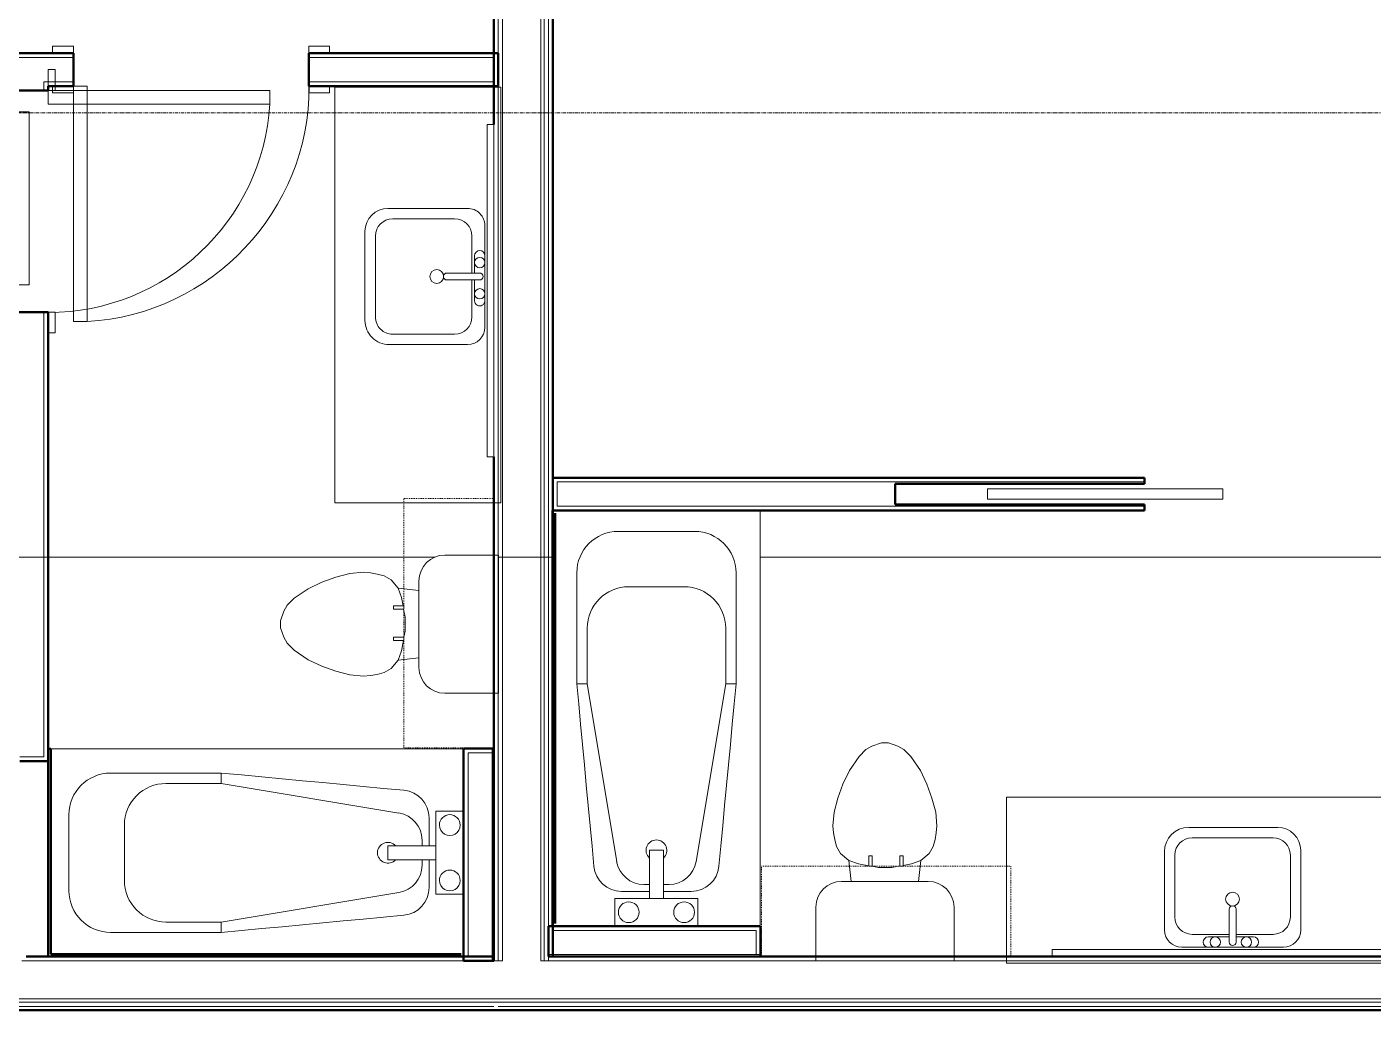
# Model space of a CAD drawing. Header units: inches. Extents: x -4218 to -1830, y 9767 to 12426.
# Drawn here: x -3410.4 to -3216, y 11717.6 to 11859.6 of the extents above; entities that cross this region are included whole.
import ezdxf

# ---------------------------------------------------------------- set-up
doc = ezdxf.new("R2010")
doc.units = ezdxf.units.IN
doc.header["$MEASUREMENT"] = 0
doc.linetypes.add('Dash', pattern=[0.25, 0.125, -0.125])
doc.linetypes.add('Grid Line 1_2_', pattern=[0.875, 0.5, -0.125, 0.125, -0.125])
for name, color, linetype, lineweight in [('0-1', 7, 'Continuous', 5), ('0-2', 252, 'Continuous', 9), ('A-DOOR-1', 10, 'Continuous', 9), ('A-DOOR-2', 50, 'Continuous', 20), ('A-DOOR-FRAM-1', 50, 'Continuous', 20), ('A-FLOR-4', 192, 'Continuous', 9), ('A-WALL-1', 7, 'Continuous', 50), ('A-WALL-2', 250, 'Continuous', 13), ('A-WALL-3', 253, 'Continuous', 9), ('A-WALL-4', 252, 'Continuous', 9), ('I-WALL-1', 7, 'Continuous', 50), ('P-SANR-FIXT-1', 10, 'Continuous', 9), ('P-SANR-FIXT-2', 253, 'Continuous', 9), ('P-SANR-FIXT-3', 252, 'Continuous', 9), ('P-SANR-FIXT-4', 254, 'Continuous', 9), ('Q-CASE-2', 252, 'Continuous', 9), ('Q-CASE-3', 10, 'Continuous', 9), ('Q-CASE-4', 10, 'Dash', 9), ('Q-CASE-5', 254, 'Continuous', 9), ('S-GRID-1', 1, 'Grid Line 1_2_', 9)]:
    doc.layers.add(name, color=color, linetype=linetype, lineweight=lineweight)

# ---------------------------------------------------------------- blocks, each defined once
blk = doc.blocks.new('Stacked Washer and Dryer - 26_x25_ - Private-1372850-BACKGROUND - 2ND FLOOR')
at = {"layer": 'P-SANR-FIXT-1'}
for p, q in [((0, 12.5), (26, 12.5)), ((0, 12.5), (0, -12.5)), ((16.90625, -12.5), (16.90625, 12.5)), ((26, 12.5), (26, -12.5)), ((22.09375, 8.75), (16.90625, 8.75)), ((22.09375, -8.75), (22.09375, 8.75)), ((16.90625, -8.75), (22.09375, -8.75)), ((26, -12.5), (0, -12.5))]:
    blk.add_line(p, q, dxfattribs=at)
blk = doc.blocks.new('SWING - SINGLE - FLUSH - 2-10 x 6-8 - PRIVACY-3199407-BACKGROUND - 2ND FLOOR')
at = {"layer": 'A-DOOR-1'}
blk.add_arc((17, 2.37), 34.07, 93.3657, 180, dxfattribs=at)
at = {"layer": 'A-DOOR-2'}
for p, q in [((15, 2.37), (15, 36.38)), ((17, 36.38), (15, 36.38)), ((17, 2.37), (17, 36.38)), ((17, 2.37), (15, 2.37))]:
    blk.add_line(p, q, dxfattribs=at)
at = {"layer": 'A-DOOR-FRAM-1'}
for p, q in [((-17, 3.37), (-20, 3.37)), ((-20, 3.37), (-20, 2.37)), ((-20, 2.37), (-17, 2.37)), ((-17, 2.37), (-17, 3.37)), ((20, 3.37), (17, 3.37)), ((17, 3.37), (17, 2.37)), ((17, 2.37), (20, 2.37)), ((20, 2.37), (20, 3.37)), ((-17, -2.38), (-20, -2.38)), ((-20, -2.38), (-20, -3.38)), ((-20, -3.38), (-17, -3.38)), ((-17, -3.38), (-17, -2.38)), ((20, -2.38), (17, -2.38)), ((17, -2.38), (17, -3.38)), ((17, -3.38), (20, -3.38)), ((20, -3.38), (20, -2.38))]:
    blk.add_line(p, q, dxfattribs=at)
blk = doc.blocks.new('SWING - SINGLE - FLUSH - 2-8 x 6-8 - PASSAGE-3199418-BACKGROUND - 2ND FLOOR')
at = {"layer": 'A-DOOR-1'}
blk.add_arc((16, -2.38), 32.07, 180, 266.4241, dxfattribs=at)
at = {"layer": 'A-DOOR-2'}
for p, q in [((14, -2.38), (14, -34.38)), ((16, -2.38), (14, -2.38)), ((16, -2.38), (16, -34.38)), ((16, -34.38), (14, -34.38))]:
    blk.add_line(p, q, dxfattribs=at)
at = {"layer": 'A-DOOR-FRAM-1'}
for p, q in [((-19, 2.37), (-19, 3.37)), ((-19, 3.37), (-16, 3.37)), ((-16, 2.37), (-19, 2.37)), ((-16, 3.37), (-16, 2.37)), ((16, 2.37), (16, 3.37)), ((16, 3.37), (19, 3.37)), ((19, 2.37), (16, 2.37)), ((19, 3.37), (19, 2.37)), ((-19, -2.38), (-16, -2.38)), ((-19, -3.38), (-19, -2.38)), ((-16, -3.38), (-19, -3.38)), ((-16, -2.38), (-16, -3.38)), ((16, -2.38), (19, -2.38)), ((16, -3.38), (16, -2.38)), ((19, -3.38), (16, -3.38)), ((19, -2.38), (19, -3.38))]:
    blk.add_line(p, q, dxfattribs=at)
blk = doc.blocks.new('M_Sink Vanity-Square - 500 x 440mm-V55-BACKGROUND - 2ND FLOOR')
at = {"layer": 'P-SANR-FIXT-1'}
for p, q in [((-5.72, 10.23), (7.14, 10.23)), ((-5.22, 8.73), (6.46, 8.73)), ((-9.22, -4.59), (-9.22, 6.73)), ((-7.72, -2.72), (-7.72, 6.23)), ((8.96, 6.23), (8.96, -2.72)), ((10.46, 6.91), (10.46, -4.59)), ((0.12, -6.33), (0.12, -1.59)), ((1.12, -6.33), (1.12, -1.59)), ((0.12, -5.22), (-5.22, -5.22)), ((-2.88, -5.59), (0.12, -5.59)), ((6.46, -5.22), (1.12, -5.22)), ((1.12, -5.59), (3.62, -5.59)), ((7.96, -7.09), (-6.72, -7.09)), ((3.62, -7.09), (-2.88, -7.09))]:
    blk.add_line(p, q, dxfattribs=at)
for centre, radius, start, end in [((-5.72, 6.73), 3.5, 90, 180), ((7.14, 6.91), 3.32, 360, 90), ((-5.22, 6.23), 2.5, 90, 180), ((6.46, 6.23), 2.5, 360, 90), ((0.62, -0.13), 1, 360, 180), ((0.62, -0.13), 1, 180, 0), ((0.62, -1.59), 0.5, 360, 180), ((-5.22, -2.72), 2.5, 180, 270), ((6.46, -2.72), 2.5, 270, 360), ((-6.72, -4.59), 2.5, 180, 270), ((-2.88, -6.34), 0.75, 90, 270), ((-1.88, -6.34), 0.75, 360, 180), ((2.62, -6.34), 0.75, 0, 180), ((3.62, -6.34), 0.75, 270, 90), ((7.96, -4.59), 2.5, 270, 0), ((-1.88, -6.34), 0.75, 180, 0), ((0.62, -6.33), 0.5, 180, 0), ((2.62, -6.34), 0.75, 180, 0)]:
    blk.add_arc(centre, radius, start, end, dxfattribs=at)
blk = doc.blocks.new('Toilet-Domestic-3D - Toilet-Domestic-3D-V129-BACKGROUND - 2ND FLOOR')
at = {"layer": 'P-SANR-FIXT-1'}
for p, q in [((-9.98, 11.75), (-9.98, 18.85)), ((9.98, 18.85), (9.98, 11.75)), ((6.25, 8.02), (-6.25, 8.02)), ((-4.86, 8.02), (-5.21, 5)), ((4.86, 8.02), (5.21, 5)), ((-1, 6), (-2.16, 5.8)), ((1, 6), (-1, 6)), ((1.85, 5.85), (1, 6)), ((-6.4, 4), (-6.97, 3)), ((-5.21, 5), (-6.4, 4)), ((-3.84, 5.5), (-5.21, 5)), ((-2.65, 5.71), (-3.84, 5.5)), ((3.84, 5.5), (2.34, 5.76)), ((5.21, 5), (3.84, 5.5)), ((6.4, 4), (5.21, 5)), ((6.97, 3), (6.4, 4)), ((-7.24, 2), (-7.41, 1)), ((-6.97, 3), (-7.24, 2)), ((7.24, 2), (6.97, 3)), ((7.41, 1), (7.24, 2)), ((-7.41, 1), (-7.5, 0)), ((7.5, 0), (7.41, 1)), ((-7.5, 0), (-7.33, -1.99)), ((7.33, -1.99), (7.5, 0)), ((-7.33, -1.99), (-6.79, -4)), ((6.79, -4), (7.33, -1.99)), ((-6.79, -4), (-6.06, -6)), ((6.06, -6), (6.79, -4)), ((-6.06, -6), (-5.13, -8)), ((5.13, -8), (6.06, -6)), ((-5.13, -8), (-3.74, -10)), ((3.74, -10), (5.13, -8)), ((-3.74, -10), (-2.74, -11)), ((-2.74, -11), (-1.87, -11.5)), ((-1.87, -11.5), (-0.5, -12)), ((0.5, -12), (1.87, -11.5)), ((1.87, -11.5), (2.74, -11)), ((2.74, -11), (3.74, -10)), ((-0.5, -12), (0.5, -12))]:
    blk.add_line(p, q, dxfattribs=at)
for centre, start, end in [((-6.25, 11.75), 180, 270), ((6.25, 11.75), 270, 360)]:
    blk.add_arc(centre, 3.73, start, end, dxfattribs=at)
at = {"layer": 'P-SANR-FIXT-2'}
blk.add_line((-9.98, 19.48), (9.98, 19.48), dxfattribs=at)
at = {"layer": 'P-SANR-FIXT-3'}
for p, q in [((-9.98, 18.85), (-9.98, 19.48)), ((9.98, 19.48), (9.98, 18.85))]:
    blk.add_line(p, q, dxfattribs=at)
blk = doc.blocks.new('Bath Vanity - Bath Vanity 60_-V131-BACKGROUND - 2ND FLOOR')
at = {"layer": 'Q-CASE-2'}
for p, q in [((-29.26, 1), (-29.26, 0)), ((30.74, 0), (30.74, 1)), ((-29.26, 0), (30.74, 0))]:
    blk.add_line(p, q, dxfattribs=at)
at = {"layer": 'Q-CASE-3'}
for p, q in [((30.74, 24), (-29.26, 24)), ((-29.26, 24), (-29.26, 1)), ((30.74, 1), (30.74, 24))]:
    blk.add_line(p, q, dxfattribs=at)
blk = doc.blocks.new('Bath Tub - Maestro - 60_x30_-V143-BACKGROUND - 2ND FLOOR')
at = {"layer": 'P-SANR-FIXT-1'}
for p, q in [((35, 26.5), (51, 26.5)), ((35, 26.5), (35, 25)), ((35, 25), (9.35, 20.74)), ((43, 25), (35, 25)), ((4, 21), (0.37, 21)), ((4, 16), (4, 21)), ((5, 16), (5, 20.04)), ((57, 20.5), (57, 9.5)), ((49, 11), (49, 19)), ((4, 14), (4, 16)), ((4, 16), (10.94, 16)), ((6, 16.8), (6, 16)), ((10.94, 14), (10.94, 16)), ((4, 9), (4, 14)), ((10.94, 14), (4, 14)), ((5, 9.96), (5, 14)), ((6, 14), (6, 13.2)), ((0.37, 9), (4, 9)), ((9.35, 9.26), (35, 5)), ((35, 3.5), (35, 5)), ((35, 5), (43, 5)), ((51, 3.5), (35, 3.5)), ((0.37, 0), (59.62, 0))]:
    blk.add_line(p, q, dxfattribs=at)
at = {"layer": 'P-SANR-FIXT-1', "flags": 128}
for points in [[(8.63, 24.03), (11.56, 24.3), (14.49, 24.58), (17.42, 24.85), (20.35, 25.13), (23.28, 25.4), (26.21, 25.68), (29.14, 25.95), (32.07, 26.23), (35, 26.5)], [(35, 3.5), (32.07, 3.77), (29.14, 4.05), (26.21, 4.32), (23.28, 4.6), (20.35, 4.87), (17.42, 5.15), (14.49, 5.42), (11.56, 5.7), (8.63, 5.97)]]:
    blk.add_lwpolyline(points, dxfattribs=at)
at = {"layer": 'P-SANR-FIXT-1'}
for centre, radius, start, end in [((51, 20.5), 6, 360, 90), ((9, 20.04), 4, 95.3558, 180), ((43, 19), 6, 360, 90), ((2, 19), 1.5, 360, 180), ((10, 16.8), 4, 99.4223, 180), ((2, 19), 1.5, 180, 360), ((10.94, 15), 1.5, 360, 137.9289), ((10.94, 15), 1.5, 222.0711, 360), ((2, 11), 1.5, 360, 180), ((10, 13.2), 4, 180, 260.5777), ((2, 11), 1.5, 180, 360), ((9, 9.96), 4, 180, 264.6442), ((43, 11), 6, 270, 0), ((51, 9.5), 6, 270, 360)]:
    blk.add_arc(centre, radius, start, end, dxfattribs=at)
at = {"layer": 'P-SANR-FIXT-2'}
for p, q in [((60, 30), (0, 30)), ((0, 29.97), (0, 21)), ((0, 21), (0, 9)), ((0, 9), (0, 0)), ((60, 0), (60, 1.77))]:
    blk.add_line(p, q, dxfattribs=at)
at = {"layer": 'P-SANR-FIXT-3'}
for p, q in [((60, 1.77), (60, 29.97)), ((0.37, 21), (0, 21)), ((0, 9), (0.37, 9)), ((0, 0), (0.37, 0)), ((59.62, 0), (60, 0))]:
    blk.add_line(p, q, dxfattribs=at)
at = {"layer": 'P-SANR-FIXT-4'}
blk.add_line((0, 21), (0, 9), dxfattribs=at)
blk = doc.blocks.new('BATHROOM MIRROR - BATHROOM MIRROR 48_-3123886-BACKGROUND - 2ND FLOOR')
at = {"layer": 'Q-CASE-3'}
for p, q in [((-23.26, -23), (24.74, -23)), ((-23.26, -23), (-23.26, -24)), ((24.74, -24), (24.74, -23)), ((24.74, -24), (-23.26, -24))]:
    blk.add_line(p, q, dxfattribs=at)
at = {"layer": 'Q-CASE-5'}
blk.add_line((21.74, -24), (-20.26, -24), dxfattribs=at)
blk = doc.blocks.new('300 Series Wall Hung Cabinet_326 - 36_-2909953-BACKGROUND - 2ND FLOOR')
at = {"layer": 'Q-CASE-3'}
for p, q in [((-2.01, 14.69), (-2.5, 14.69)), ((-2.5, 14.69), (-2.5, 13.19)), ((-2.01, 13.19), (-2.01, 14.69)), ((2.49, 14.69), (2, 14.69)), ((2, 14.69), (2, 13.19)), ((2.49, 13.19), (2.49, 14.69)), ((-2.01, 13.19), (-2.5, 13.19)), ((2.49, 13.19), (2, 13.19))]:
    blk.add_line(p, q, dxfattribs=at)
at = {"layer": 'Q-CASE-4'}
for p, q in [((-18, 0.19), (-18, 13.19)), ((-18, 13.19), (18, 13.19)), ((18, 13.19), (18, 0.19)), ((18, 0.19), (-18, 0.19))]:
    blk.add_line(p, q, dxfattribs=at)
blk = doc.blocks.new('POCKET - FLUSH - 2-10 x 6-8-2882530-BACKGROUND - 2ND FLOOR')
at = {"layer": 'A-DOOR-2'}
for p, q in [((-39.67, -0.75), (-39.67, 0.75)), ((-39.67, 0.75), (-5.67, 0.75)), ((-5.67, 0.75), (-5.67, -0.75)), ((-5.67, -0.75), (-39.67, -0.75))]:
    blk.add_line(p, q, dxfattribs=at)
blk = doc.blocks.new('Toilet-Domestic-3D - Toilet-Domestic-3D-V166-BACKGROUND - 2ND FLOOR')
at = {"layer": 'P-SANR-FIXT-1'}
for p, q in [((-9.98, 11.75), (-9.98, 18.86)), ((9.98, 18.86), (9.98, 11.75)), ((6.25, 8.02), (-6.25, 8.02)), ((-4.86, 8.02), (-5.21, 5)), ((4.86, 8.02), (5.21, 5)), ((-1, 6), (-2.16, 5.8)), ((1, 6), (-1, 6)), ((1.85, 5.85), (1, 6)), ((-6.4, 4), (-6.97, 3)), ((-5.21, 5), (-6.4, 4)), ((-3.84, 5.5), (-5.21, 5)), ((-2.65, 5.71), (-3.84, 5.5)), ((3.84, 5.5), (2.34, 5.76)), ((5.21, 5), (3.84, 5.5)), ((6.4, 4), (5.21, 5)), ((6.97, 3), (6.4, 4)), ((-7.24, 2), (-7.41, 1)), ((-6.97, 3), (-7.24, 2)), ((7.24, 2), (6.97, 3)), ((7.41, 1), (7.24, 2)), ((-7.41, 1), (-7.5, 0)), ((7.5, 0), (7.41, 1)), ((-7.5, 0), (-7.33, -1.99)), ((7.33, -1.99), (7.5, 0)), ((-7.33, -1.99), (-6.79, -4)), ((6.79, -4), (7.33, -1.99)), ((-6.79, -4), (-6.06, -6)), ((6.06, -6), (6.79, -4)), ((-6.06, -6), (-5.13, -8)), ((5.13, -8), (6.06, -6)), ((-5.13, -8), (-3.74, -10)), ((3.74, -10), (5.13, -8)), ((-3.74, -10), (-2.74, -11)), ((-2.74, -11), (-1.87, -11.5)), ((-1.87, -11.5), (-0.5, -12)), ((0.5, -12), (1.87, -11.5)), ((1.87, -11.5), (2.74, -11)), ((2.74, -11), (3.74, -10)), ((-0.5, -12), (0.5, -12))]:
    blk.add_line(p, q, dxfattribs=at)
for centre, start, end in [((-6.25, 11.75), 180, 270), ((6.25, 11.75), 270, 360)]:
    blk.add_arc(centre, 3.73, start, end, dxfattribs=at)
at = {"layer": 'P-SANR-FIXT-3'}
for p, q in [((-9.98, 19.48), (9.98, 19.48)), ((-9.98, 18.86), (-9.98, 19.48)), ((9.98, 19.48), (9.98, 18.86))]:
    blk.add_line(p, q, dxfattribs=at)
blk = doc.blocks.new('Bath Vanity - Bath Vanity 60_-V167-BACKGROUND - 2ND FLOOR')
at = {"layer": 'Q-CASE-2'}
for p, q in [((-29.26, 1), (-29.26, 0)), ((30.74, 0.37), (30.74, 1)), ((30.74, 0), (30.74, 0.37)), ((-29.26, 0), (30.74, 0))]:
    blk.add_line(p, q, dxfattribs=at)
at = {"layer": 'Q-CASE-3'}
for p, q in [((30.74, 24), (-29.26, 24)), ((-29.26, 24), (-29.26, 1)), ((30.74, 1), (30.74, 24))]:
    blk.add_line(p, q, dxfattribs=at)
blk = doc.blocks.new('Bath Tub - Maestro - 60_x30_-V128-BACKGROUND - 2ND FLOOR')
at = {"layer": 'P-SANR-FIXT-1'}
for p, q in [((35, 26.5), (51, 26.5)), ((35, 26.5), (35, 25)), ((35, 25), (9.35, 20.74)), ((43, 25), (35, 25)), ((4, 21), (0.37, 21)), ((4, 16), (4, 21)), ((5, 16), (5, 20.04)), ((57, 20.5), (57, 9.5)), ((49, 11), (49, 19)), ((4, 14), (4, 16)), ((4, 16), (10.94, 16)), ((6, 16.8), (6, 16)), ((10.94, 14), (10.94, 16)), ((4, 9), (4, 14)), ((10.94, 14), (4, 14)), ((5, 9.96), (5, 14)), ((6, 14), (6, 13.2)), ((0.37, 9), (4, 9)), ((9.35, 9.26), (35, 5)), ((35, 3.5), (35, 5)), ((35, 5), (43, 5)), ((51, 3.5), (35, 3.5)), ((0.37, 0), (59.62, 0))]:
    blk.add_line(p, q, dxfattribs=at)
at = {"layer": 'P-SANR-FIXT-1', "flags": 128}
for points in [[(8.63, 24.03), (11.56, 24.3), (14.49, 24.58), (17.42, 24.85), (20.35, 25.13), (23.28, 25.4), (26.21, 25.68), (29.14, 25.95), (32.07, 26.23), (35, 26.5)], [(35, 3.5), (32.07, 3.77), (29.14, 4.05), (26.21, 4.32), (23.28, 4.6), (20.35, 4.87), (17.42, 5.15), (14.49, 5.42), (11.56, 5.7), (8.63, 5.97)]]:
    blk.add_lwpolyline(points, dxfattribs=at)
at = {"layer": 'P-SANR-FIXT-1'}
for centre, radius, start, end in [((51, 20.5), 6, 360, 90), ((9, 20.04), 4, 95.3558, 180), ((43, 19), 6, 360, 90), ((2, 19), 1.5, 360, 180), ((10, 16.8), 4, 99.4223, 180), ((2, 19), 1.5, 180, 360), ((10.94, 15), 1.5, 360, 137.9289), ((10.94, 15), 1.5, 222.0711, 360), ((2, 11), 1.5, 360, 180), ((10, 13.2), 4, 180, 260.5777), ((2, 11), 1.5, 180, 360), ((9, 9.96), 4, 180, 264.6442), ((43, 11), 6, 270, 0), ((51, 9.5), 6, 270, 360)]:
    blk.add_arc(centre, radius, start, end, dxfattribs=at)
at = {"layer": 'P-SANR-FIXT-2'}
for p, q in [((60, 30), (0, 30)), ((0, 29.97), (0, 21)), ((60, 0), (60, 29.97)), ((0, 21), (0, 9)), ((0, 9), (0, 0))]:
    blk.add_line(p, q, dxfattribs=at)
at = {"layer": 'P-SANR-FIXT-3'}
for p, q in [((0.37, 21), (0, 21)), ((0, 9), (0.37, 9)), ((0, 0), (0.37, 0)), ((59.62, 0), (60, 0))]:
    blk.add_line(p, q, dxfattribs=at)
at = {"layer": 'P-SANR-FIXT-4'}
blk.add_line((0, 21), (0, 9), dxfattribs=at)
blk = doc.blocks.new('BATHROOM MIRROR - BATHROOM MIRROR 48_-V141-BACKGROUND - 2ND FLOOR')
at = {"layer": 'Q-CASE-3'}
for p, q in [((-23.26, -23), (24.74, -23)), ((-23.26, -23), (-23.26, -24)), ((24.74, -24), (24.74, -23)), ((24.74, -24), (-23.26, -24))]:
    blk.add_line(p, q, dxfattribs=at)
blk = doc.blocks.new('CTR - 1st Phase - Unit Layouts_rvt-1-BACKGROUND - 2ND FLOOR')
at = {"layer": 'A-WALL-1'}
for p, q in [((-3403.72, 11855.79), (-3457.75, 11855.79)), ((-3403.72, 11851.04), (-3403.72, 11855.79)), ((-3342.35, 11855.79), (-3369.72, 11855.79)), ((-3369.72, 11855.79), (-3369.72, 11851.04)), ((-3342.35, 11855.16), (-3342.35, 11855.79)), ((-3342.35, 11851.66), (-3342.35, 11855.16)), ((-3342.35, 11851.04), (-3342.35, 11851.66)), ((-3412.1, 11850.41), (-3407.35, 11850.41)), ((-3407.35, 11851.04), (-3403.72, 11851.04)), ((-3407.35, 11850.41), (-3407.35, 11851.04)), ((-3369.72, 11851.04), (-3342.35, 11851.04)), ((-3407.35, 11818.41), (-3412.1, 11818.41)), ((-3407.35, 11753.56), (-3407.35, 11818.41)), ((-3249.02, 11794.49), (-3334.47, 11794.49)), ((-3334.47, 11794.49), (-3334.47, 11793.87)), ((-3334.47, 11793.87), (-3334.47, 11790.37)), ((-3285.02, 11790.62), (-3285.02, 11793.62)), ((-3285.02, 11793.62), (-3249.02, 11793.62)), ((-3249.02, 11793.62), (-3249.02, 11794.49)), ((-3334.51, 11789.74), (-3334.51, 11729.74)), ((-3334.13, 11789.74), (-3334.51, 11789.74)), ((-3334.47, 11790.37), (-3334.47, 11789.74)), ((-3334.47, 11789.74), (-3249.02, 11789.74)), ((-3334.13, 11730.12), (-3334.13, 11789.37)), ((-3249.02, 11790.62), (-3285.02, 11790.62)), ((-3249.02, 11789.74), (-3249.02, 11790.62)), ((-3406.97, 11755.33), (-3407.35, 11755.33)), ((-3407.35, 11755.33), (-3407.35, 11725.71)), ((-3406.97, 11725.71), (-3406.97, 11755.33)), ((-3347.35, 11755.36), (-3347.35, 11724.74)), ((-3346.72, 11755.36), (-3347.35, 11755.36)), ((-3343.22, 11755.36), (-3346.72, 11755.36)), ((-3342.97, 11755.36), (-3343.22, 11755.36)), ((-3342.97, 11724.74), (-3342.97, 11755.36)), ((-3411.47, 11753.56), (-3407.97, 11753.56)), ((-3407.97, 11753.56), (-3407.35, 11753.56)), ((-3304.47, 11729.74), (-3335.1, 11729.74)), ((-3335.1, 11729.74), (-3335.1, 11729.12)), ((-3335.1, 11729.12), (-3335.1, 11725.62)), ((-3334.51, 11729.74), (-3334.13, 11729.74)), ((-3304.47, 11729.12), (-3304.47, 11729.74)), ((-3304.47, 11725.62), (-3304.47, 11729.12)), ((-3407.35, 11725.71), (-3407.35, 11725.33)), ((-3407.35, 11725.33), (-3347.35, 11725.33)), ((-3347.72, 11725.71), (-3406.97, 11725.71)), ((-3347.35, 11725.33), (-3347.35, 11725.71)), ((-3335.1, 11725.62), (-3335.1, 11725.37)), ((-3335.1, 11725.37), (-3304.47, 11725.37)), ((-3304.47, 11725.37), (-3304.47, 11725.62)), ((-3347.35, 11724.74), (-3346.72, 11724.74)), ((-3346.72, 11724.74), (-3343.22, 11724.74)), ((-3343.22, 11724.74), (-3342.97, 11724.74))]:
    blk.add_line(p, q, dxfattribs=at)
at = {"layer": 'A-WALL-2'}
for p, q in [((-3457.13, 11855.16), (-3403.72, 11855.16)), ((-3369.72, 11855.16), (-3342.97, 11855.16)), ((-3342.97, 11851.66), (-3342.97, 11855.16)), ((-3407.97, 11851.66), (-3403.72, 11851.66)), ((-3407.97, 11851.04), (-3407.97, 11851.66)), ((-3369.72, 11851.66), (-3342.97, 11851.66)), ((-3407.97, 11850.41), (-3407.97, 11851.04)), ((-3407.97, 11754.19), (-3407.97, 11818.41)), ((-3333.85, 11793.87), (-3333.85, 11790.37)), ((-3333.85, 11793.87), (-3249.02, 11793.87)), ((-3333.85, 11790.37), (-3249.02, 11790.37)), ((-3346.72, 11725.36), (-3346.72, 11754.74)), ((-3343.22, 11754.74), (-3346.72, 11754.74)), ((-3343.22, 11755.36), (-3343.22, 11754.74)), ((-3343.22, 11754.74), (-3343.22, 11755.36)), ((-3343.22, 11725.36), (-3343.22, 11754.74)), ((-3411.47, 11754.19), (-3407.97, 11754.19)), ((-3334.47, 11729.12), (-3334.47, 11725.62)), ((-3334.47, 11729.12), (-3305.1, 11729.12)), ((-3305.1, 11725.62), (-3305.1, 11729.12)), ((-3346.72, 11725.36), (-3343.22, 11725.36)), ((-3343.22, 11725.36), (-3343.22, 11724.74)), ((-3343.22, 11724.74), (-3343.22, 11725.36)), ((-3334.47, 11725.62), (-3335.1, 11725.62)), ((-3335.1, 11725.62), (-3334.47, 11725.62)), ((-3334.47, 11725.62), (-3305.1, 11725.62)), ((-3304.47, 11725.62), (-3305.1, 11725.62)), ((-3305.1, 11725.62), (-3304.47, 11725.62))]:
    blk.add_line(p, q, dxfattribs=at)
at = {"layer": 'A-WALL-3'}
for p, q in [((-3334.51, 11789.74), (-3334.51, 11729.74)), ((-3334.47, 11789.74), (-3334.13, 11789.74)), ((-3407.35, 11755.33), (-3407.35, 11753.56)), ((-3334.13, 11729.74), (-3334.47, 11729.74)), ((-3407.35, 11725.33), (-3347.35, 11725.33)), ((-3347.35, 11725.71), (-3347.35, 11725.36))]:
    blk.add_line(p, q, dxfattribs=at)
at = {"layer": 'A-WALL-4'}
for p, q in [((-3334.13, 11730.12), (-3334.13, 11789.37)), ((-3407.35, 11755.33), (-3406.97, 11755.33)), ((-3406.97, 11725.71), (-3406.97, 11755.33)), ((-3407.35, 11753.56), (-3407.35, 11725.71)), ((-3407.35, 11725.36), (-3407.35, 11725.71)), ((-3347.72, 11725.71), (-3406.97, 11725.71))]:
    blk.add_line(p, q, dxfattribs=at)
at = {"layer": '0-2'}
for name, p, rotation in [('SWING - SINGLE - FLUSH - 2-10 x 6-8 - PRIVACY-3199407-BACKGROUND - 2ND FLOOR', (-3386.72, 11853.41), 180), ('SWING - SINGLE - FLUSH - 2-8 x 6-8 - PASSAGE-3199418-BACKGROUND - 2ND FLOOR', (-3409.72, 11834.41), 89.99999999999615), ('Bath Vanity - Bath Vanity 60_-V131-BACKGROUND - 2ND FLOOR', (-3341.97, 11820.13), 90.0000000001602), ('BATHROOM MIRROR - BATHROOM MIRROR 48_-3123886-BACKGROUND - 2ND FLOOR', (-3366.97, 11820.75), 90.00000000008235), ('M_Sink Vanity-Square - 500 x 440mm-V55-BACKGROUND - 2ND FLOOR', (-3351.37, 11822.92), 90.00000000017658), ('300 Series Wall Hung Cabinet_326 - 36_-2909953-BACKGROUND - 2ND FLOOR', (-3342.79, 11773.49), 90.00000000002076), ('Bath Tub - Maestro - 60_x30_-V128-BACKGROUND - 2ND FLOOR', (-3304.51, 11729.74), 90.0000000000999), ('Toilet-Domestic-3D - Toilet-Domestic-3D-V129-BACKGROUND - 2ND FLOOR', (-3361.82, 11773.33), 270.0000000000834), ('Toilet-Domestic-3D - Toilet-Domestic-3D-V166-BACKGROUND - 2ND FLOOR', (-3286.51, 11744.22), 180), ('Bath Tub - Maestro - 60_x30_-V143-BACKGROUND - 2ND FLOOR', (-3347.35, 11755.33), 180)]:
    blk.add_blockref(name, p, dxfattribs=dict(at, rotation=rotation))
for name, p in [('Stacked Washer and Dryer - 26_x25_ - Private-1372850-BACKGROUND - 2ND FLOOR', (-3436.1, 11834.83)), ('POCKET - FLUSH - 2-10 x 6-8-2882530-BACKGROUND - 2ND FLOOR', (-3232.02, 11792.12)), ('Bath Vanity - Bath Vanity 60_-V167-BACKGROUND - 2ND FLOOR', (-3239.71, 11724.37)), ('M_Sink Vanity-Square - 500 x 440mm-V55-BACKGROUND - 2ND FLOOR', (-3236.92, 11733.77)), ('300 Series Wall Hung Cabinet_326 - 36_-2909953-BACKGROUND - 2ND FLOOR', (-3286.35, 11725.18)), ('BATHROOM MIRROR - BATHROOM MIRROR 48_-V141-BACKGROUND - 2ND FLOOR', (-3239.09, 11749.37))]:
    blk.add_blockref(name, p, dxfattribs=at)
blk = doc.blocks.new('CTR - 1st Phase - Common Walls_rvt-1-BACKGROUND - 2ND FLOOR')
at = {"layer": 'A-WALL-2'}
for p, q in [((-3342.35, 11725.36), (-3342.35, 12110.34)), ((-3341.72, 11725.36), (-3341.72, 12110.34)), ((-3336.22, 11725.36), (-3336.22, 12110.34)), ((-3335.72, 11725.36), (-3335.72, 12110.34)), ((-3335.1, 11725.36), (-3335.1, 12110.34)), ((-3342.35, 11724.74), (-3342.35, 11725.36)), ((-3341.72, 11724.74), (-3341.72, 11725.36)), ((-3336.22, 11724.74), (-3336.22, 11725.36)), ((-3335.72, 11724.74), (-3335.72, 11725.36)), ((-3335.1, 11724.74), (-3335.1, 11725.36)), ((-3342.97, 11724.74), (-3411.17, 11724.74)), ((-3342.35, 11724.74), (-3342.97, 11724.74)), ((-3341.72, 11724.74), (-3342.35, 11724.74)), ((-3335.72, 11724.74), (-3336.22, 11724.74)), ((-3336.22, 11724.74), (-3335.72, 11724.74)), ((-3335.1, 11724.74), (-3335.72, 11724.74)), ((-3335.72, 11724.74), (-3335.1, 11724.74)), ((-3335.1, 11724.74), (-3208.5, 11724.74)), ((-3342.97, 11718.11), (-3417.8, 11718.11)), ((-3342.97, 11718.74), (-3417.17, 11718.74)), ((-3342.97, 11719.24), (-3416.67, 11719.24)), ((-3341.72, 11719.24), (-3342.97, 11719.24)), ((-3342.35, 11718.74), (-3342.97, 11718.74)), ((-3342.35, 11718.74), (-3341.72, 11718.74)), ((-3341.72, 11718.74), (-3342.35, 11718.74)), ((-3342.35, 11718.11), (-3341.72, 11718.11)), ((-3341.72, 11719.24), (-3208.5, 11719.24)), ((-3341.72, 11718.74), (-3208.5, 11718.74)), ((-3341.72, 11718.11), (-3208.5, 11718.11))]:
    blk.add_line(p, q, dxfattribs=at)
at = {"layer": 'I-WALL-1'}
for p, q in [((-3342.97, 12110.34), (-3342.97, 11845.49)), ((-3334.47, 11725.36), (-3334.47, 11919.12)), ((-3342.97, 11797.49), (-3342.97, 11725.36)), ((-3342.97, 11725.36), (-3410.55, 11725.36)), ((-3208.5, 11725.36), (-3334.47, 11725.36)), ((-3418.3, 11717.61), (-3342.97, 11717.61)), ((-3342.97, 11717.61), (-3208.5, 11717.61))]:
    blk.add_line(p, q, dxfattribs=at)

msp = doc.modelspace()

# ---------------------------------------------------------------- linework, layer by layer
at = {"layer": 'A-FLOR-4'}
for p, q in [((-3442.1, 11782.99), (-3351.5, 11782.99)), ((-3342.35, 11782.99), (-3334.51, 11782.99)), ((-3304.51, 11782.99), (-3203.32, 11782.99))]:
    msp.add_line(p, q, dxfattribs=at)
at = {"layer": 'S-GRID-1'}
msp.add_line((-1830.2, 11847.19), (-4168.71, 11847.19), dxfattribs=at)

# ---------------------------------------------------------------- block references
at = {"layer": '0-1'}
for name in ['CTR - 1st Phase - Unit Layouts_rvt-1-BACKGROUND - 2ND FLOOR', 'CTR - 1st Phase - Common Walls_rvt-1-BACKGROUND - 2ND FLOOR']:
    msp.add_blockref(name, (0, 0), dxfattribs=at)

doc.saveas('drawing.dxf')
